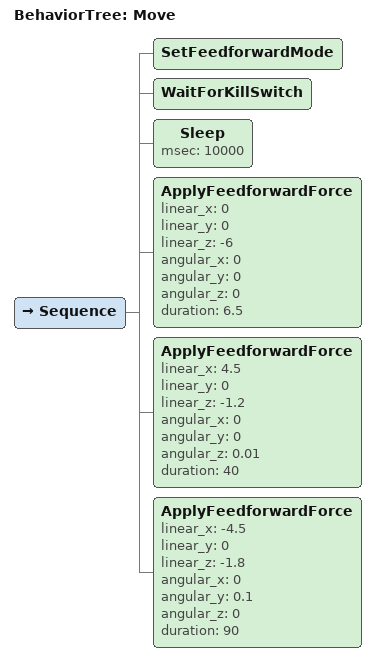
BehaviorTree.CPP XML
<?xml version="1.0" encoding="UTF-8"?>
<root BTCPP_format="4"
      main_tree_to_execute="Move">
  <BehaviorTree ID="Move">
    <Sequence>
      <SetFeedforwardMode/>
      <WaitForKillSwitch/>
      <Sleep msec="10000"/>
      <ApplyFeedforwardForce linear_x="0"
                             linear_y="0"
                             linear_z="-6"
                             angular_x="0"
                             angular_y="0"
                             angular_z="0"
                             duration="6.5"/>
      <ApplyFeedforwardForce linear_x="4.5"
                             linear_y="0"
                             linear_z="-1.2"
                             angular_x="0"
                             angular_y="0"
                             angular_z="0.01"
                             duration="40"/>
      <ApplyFeedforwardForce linear_x="-4.5"
                             linear_y="0"
                             linear_z="-1.8"
                             angular_x="0"
                             angular_y="0.1"
                             angular_z="0"
                             duration="90"/>
    </Sequence>
  </BehaviorTree>

</root>
